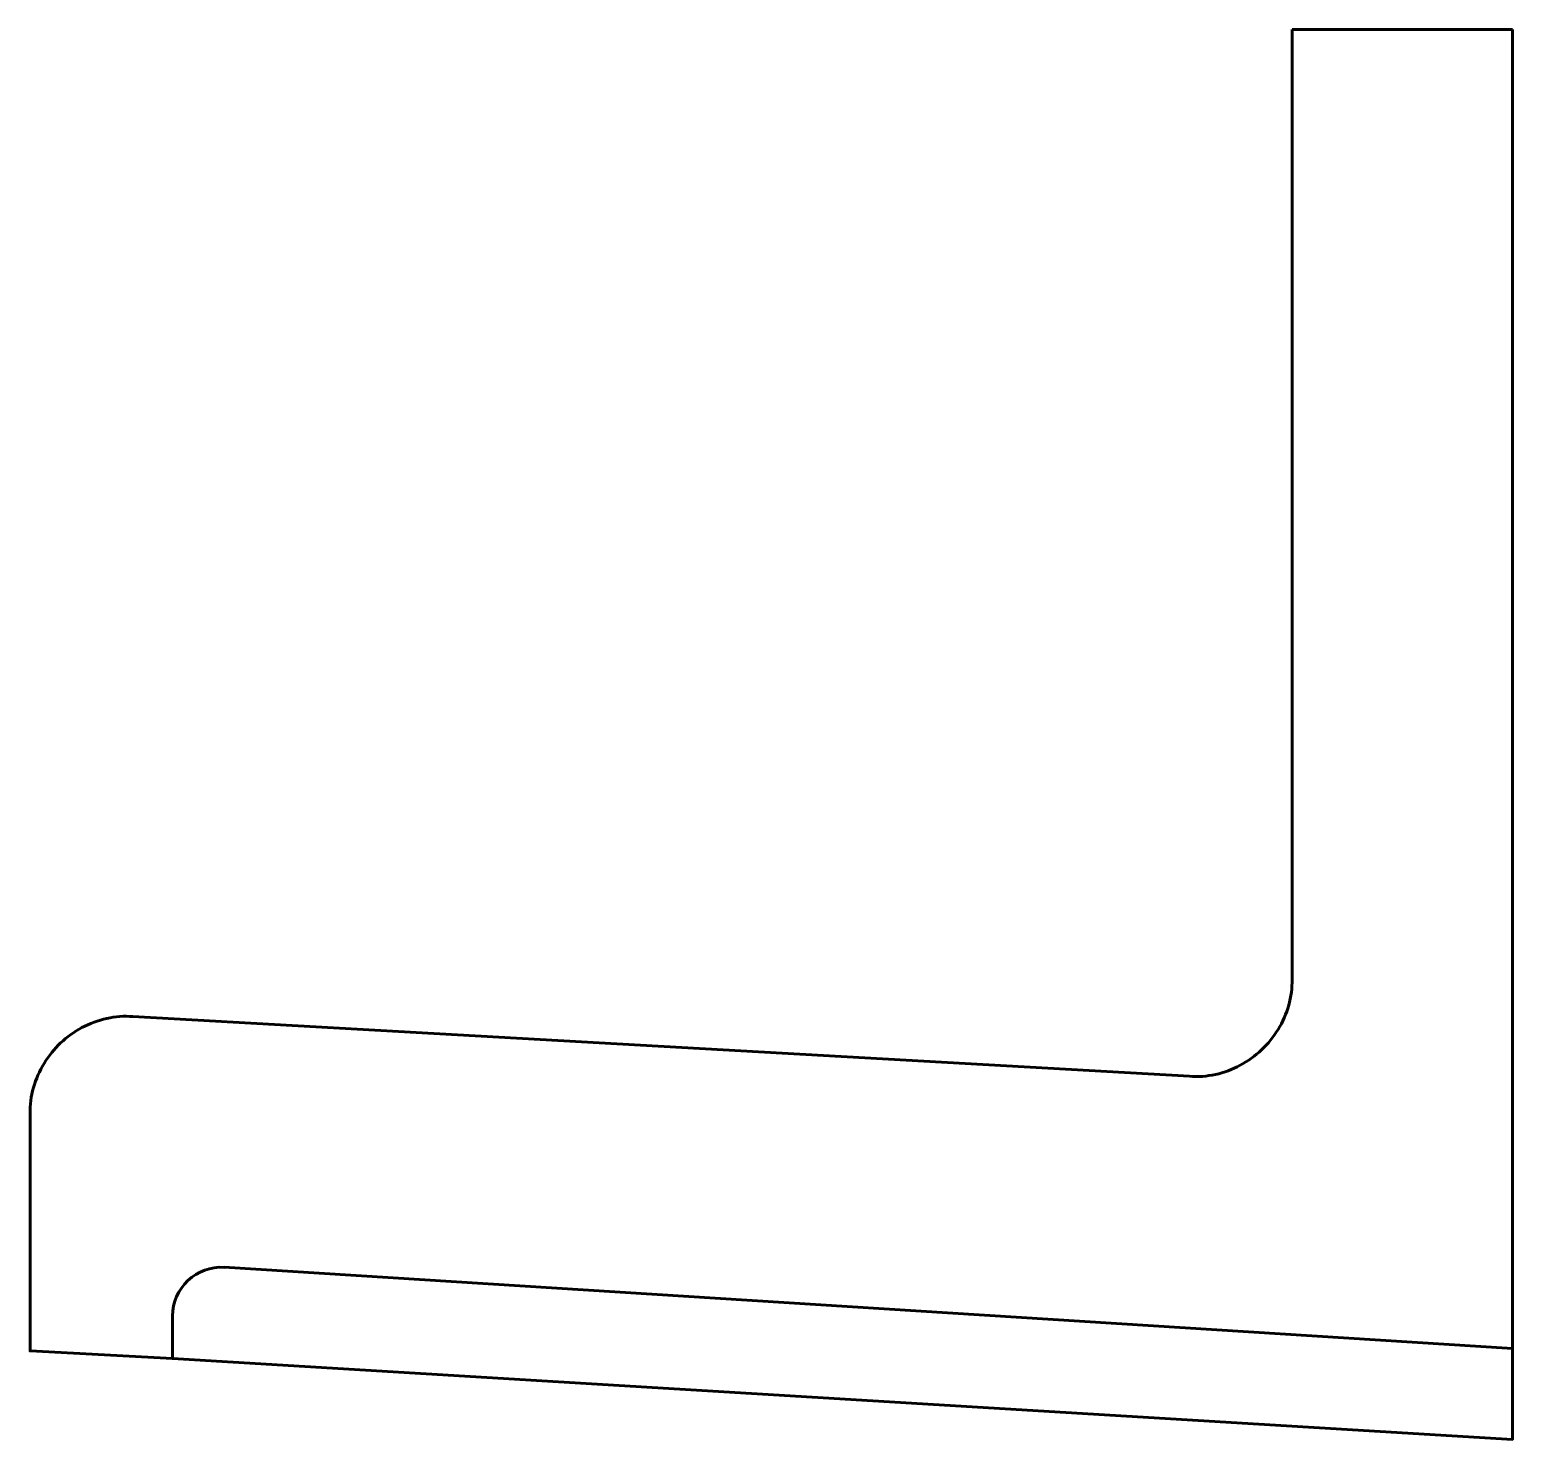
# Model space of a CAD drawing. Header units: millimetres. Extents: x -30.3 to 0.2, y 366.9 to 396.
import ezdxf

# ---------------------------------------------------------------- set-up
doc = ezdxf.new("R2010")
doc.units = ezdxf.units.MM
doc.linetypes.add('K5LT_BASIC', pattern=[0])

msp = doc.modelspace()

# ---------------------------------------------------------------- linework, layer by layer
at = {"color": 150, "linetype": 'K5LT_BASIC', "lineweight": 60, "true_color": 0x0080ff}
for p, q in [((-4.336, 395.953), (-4.336, 376.409)), ((-4.336, 395.953), (0.195, 395.953)), ((0.195, 369.941), (0.195, 395.953)), ((-6.449, 374.412), (-28.182, 375.642)), ((-26.305, 370.481), (0.195, 368.808))]:
    msp.add_line(p, q, dxfattribs=at)
for points in [[(-30.295, 373.645), (-30.295, 368.761), (-27.364, 368.602)], [(-27.364, 369.482), (-27.364, 368.602), (0.195, 366.94), (0.195, 369.941)]]:
    msp.add_lwpolyline(points, dxfattribs=at)
msp.add_arc((-26.364, 369.482), 1, 86.6037, 180, dxfattribs=at)
for points, knots in [([(-4.336, 376.409), (-4.326, 376.052), (-4.543, 375.321), (-5.352, 374.557), (-6.093, 374.381), (-6.449, 374.412)], [0, 0, 0, 0, 1.071624, 2.143248, 3.214872, 3.214872, 3.214872, 3.214872]), ([(-28.182, 375.642), (-28.538, 375.672), (-29.28, 375.497), (-30.088, 374.733), (-30.306, 374.002), (-30.295, 373.645)], [0, 0, 0, 0, 1.071624, 2.143247, 3.214871, 3.214871, 3.214871, 3.214871])]:
    msp.add_open_spline(points, degree=3, knots=knots, dxfattribs=at)

doc.saveas('drawing.dxf')
